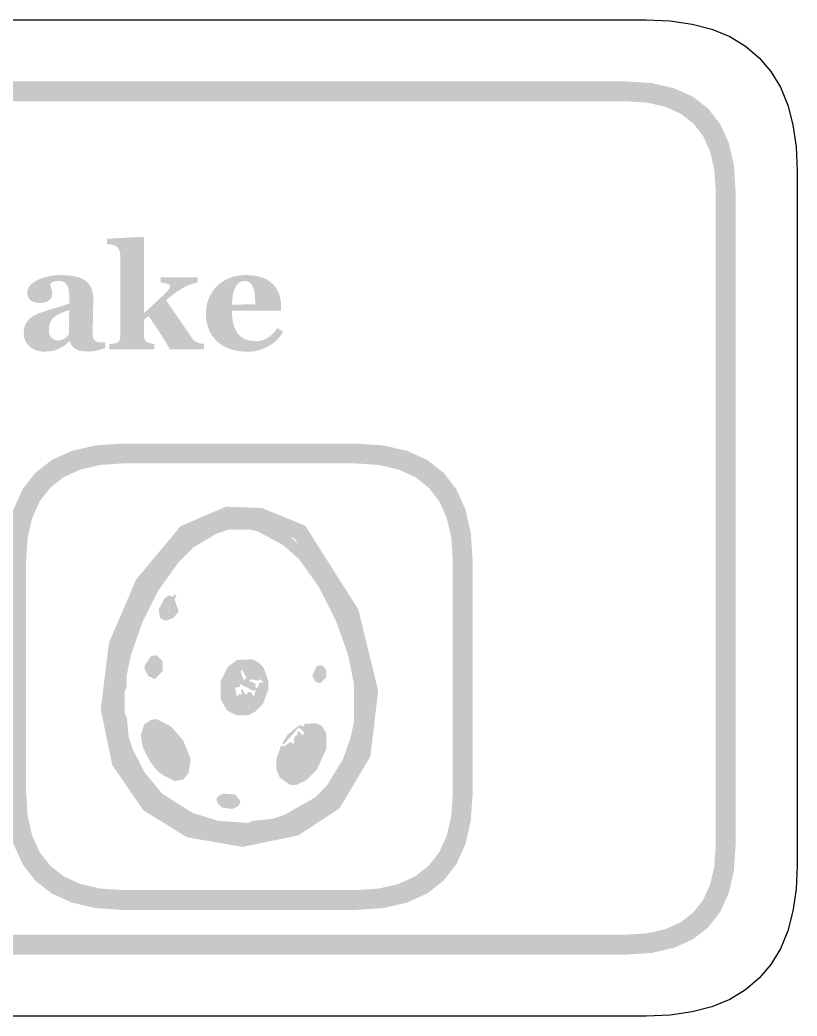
# Model space of a CAD drawing. Header units: millimetres. Extents: x 4 to 272, y 4 to 144.
# Drawn here: x 120.37 to 136.04, y 123.96 to 144.04 of the extents above; entities that cross this region are included whole.
import ezdxf

# ---------------------------------------------------------------- set-up
doc = ezdxf.new("R2010")
doc.units = ezdxf.units.MM
doc.layers.add('CUT', color=1, linetype='Continuous')
doc.layers.add('RASTER', color=7, linetype='Continuous')

msp = doc.modelspace()

# ---------------------------------------------------------------- hatches: boundary and pattern name
at = {"layer": 'RASTER'}
h = msp.add_hatch(color=7, dxfattribs=at)
h.paths.add_polyline_path([(73.2, 140.6), (73.234, 141.116), (73.338, 141.563), (73.509, 141.941), (73.75, 142.25), (74.059, 142.491), (74.438, 142.663), (74.884, 142.766), (75.4, 142.8), (132.6, 142.8), (133.116, 142.766), (133.563, 142.663), (133.941, 142.491), (134.25, 142.25), (134.491, 141.941), (134.663, 141.563), (134.766, 141.116), (134.8, 140.6), (134.8, 127.4), (134.766, 126.884), (134.663, 126.438), (134.491, 126.059), (134.25, 125.75), (133.941, 125.509), (133.563, 125.338), (133.116, 125.234), (132.6, 125.2), (75.4, 125.2), (74.884, 125.234), (74.438, 125.338), (74.059, 125.509), (73.75, 125.75), (73.509, 126.059), (73.338, 126.438), (73.234, 126.884), (73.2, 127.4)])
h.paths.add_polyline_path([(73.6, 140.6), (73.6, 127.4), (73.628, 126.978), (73.712, 126.613), (73.853, 126.303), (74.05, 126.05), (74.303, 125.853), (74.613, 125.713), (74.978, 125.628), (75.4, 125.6), (132.6, 125.6), (133.022, 125.628), (133.388, 125.713), (133.697, 125.853), (133.95, 126.05), (134.147, 126.303), (134.288, 126.613), (134.372, 126.978), (134.4, 127.4), (134.4, 140.6), (134.372, 141.022), (134.288, 141.388), (134.147, 141.697), (133.95, 141.95), (133.697, 142.147), (133.388, 142.288), (133.022, 142.372), (132.6, 142.4), (75.4, 142.4), (74.978, 142.372), (74.613, 142.288), (74.303, 142.147), (74.05, 141.95), (73.853, 141.697), (73.712, 141.388), (73.628, 141.022), (73.6, 140.6)], flags=0)
msp.add_hatch(color=7, dxfattribs=at).paths.add_polyline_path([(124.088, 137.4), (123.398, 137.4), (123.367, 137.455), (123.336, 137.508), (123.306, 137.559), (123.276, 137.607), (123.247, 137.654), (123.219, 137.698), (123.192, 137.74), (123.165, 137.78), (123.139, 137.819), (123.113, 137.857), (123.088, 137.894), (123.063, 137.93), (123.038, 137.966), (123.014, 138.001), (122.99, 138.036), (122.966, 138.069), (122.878, 137.995), (122.878, 137.675), (122.878, 137.663), (122.879, 137.65), (122.88, 137.639), (122.882, 137.627), (122.884, 137.617), (122.887, 137.607), (122.89, 137.598), (122.894, 137.589), (122.898, 137.581), (122.903, 137.573), (122.909, 137.566), (122.916, 137.56), (122.924, 137.554), (122.933, 137.548), (122.942, 137.543), (122.953, 137.539), (122.96, 137.536), (122.967, 137.533), (122.974, 137.531), (122.981, 137.528), (122.989, 137.526), (122.997, 137.523), (123.006, 137.521), (123.014, 137.519), (123.023, 137.517), (123.032, 137.515), (123.041, 137.513), (123.05, 137.511), (123.058, 137.51), (123.067, 137.509), (123.076, 137.508), (123.085, 137.507), (123.085, 137.4), (122.178, 137.4), (122.178, 137.507), (122.187, 137.508), (122.196, 137.509), (122.205, 137.509), (122.215, 137.51), (122.224, 137.511), (122.233, 137.513), (122.242, 137.514), (122.251, 137.515), (122.26, 137.516), (122.269, 137.518), (122.277, 137.519), (122.286, 137.521), (122.294, 137.523), (122.301, 137.525), (122.309, 137.527), (122.316, 137.529), (122.327, 137.533), (122.337, 137.538), (122.347, 137.543), (122.355, 137.549), (122.363, 137.556), (122.369, 137.563), (122.375, 137.571), (122.379, 137.579), (122.383, 137.587), (122.387, 137.597), (122.39, 137.607), (122.392, 137.618), (122.394, 137.629), (122.395, 137.641), (122.396, 137.653), (122.396, 137.667), (122.396, 139.3), (122.396, 139.312), (122.395, 139.324), (122.393, 139.337), (122.391, 139.349), (122.388, 139.362), (122.384, 139.374), (122.38, 139.387), (122.375, 139.4), (122.369, 139.413), (122.363, 139.425), (122.356, 139.436), (122.349, 139.446), (122.341, 139.455), (122.332, 139.464), (122.323, 139.472), (122.313, 139.479), (122.305, 139.483), (122.297, 139.487), (122.288, 139.491), (122.278, 139.495), (122.267, 139.498), (122.255, 139.502), (122.243, 139.505), (122.229, 139.508), (122.215, 139.511), (122.202, 139.513), (122.189, 139.515), (122.176, 139.517), (122.164, 139.519), (122.152, 139.521), (122.14, 139.522), (122.128, 139.523), (122.128, 139.629), (122.856, 139.668), (122.878, 139.644), (122.878, 138.132), (122.906, 138.157), (122.934, 138.183), (122.963, 138.209), (122.993, 138.237), (123.024, 138.265), (123.056, 138.295), (123.089, 138.325), (123.122, 138.357), (123.155, 138.388), (123.186, 138.418), (123.216, 138.446), (123.244, 138.473), (123.271, 138.499), (123.295, 138.523), (123.318, 138.546), (123.34, 138.567), (123.351, 138.58), (123.361, 138.591), (123.37, 138.601), (123.377, 138.611), (123.383, 138.62), (123.388, 138.629), (123.391, 138.636), (123.393, 138.643), (123.394, 138.649), (123.395, 138.655), (123.396, 138.659), (123.397, 138.664), (123.397, 138.667), (123.398, 138.67), (123.398, 138.673), (123.398, 138.674), (123.397, 138.681), (123.395, 138.687), (123.392, 138.693), (123.387, 138.699), (123.38, 138.704), (123.372, 138.709), (123.363, 138.714), (123.352, 138.718), (123.34, 138.723), (123.326, 138.727), (123.311, 138.731), (123.294, 138.735), (123.276, 138.739), (123.257, 138.742), (123.236, 138.746), (123.214, 138.749), (123.214, 138.853), (123.958, 138.853), (123.958, 138.752), (123.922, 138.742), (123.889, 138.732), (123.858, 138.722), (123.829, 138.712), (123.802, 138.703), (123.777, 138.693), (123.755, 138.684), (123.734, 138.675), (123.715, 138.666), (123.695, 138.656), (123.675, 138.645), (123.654, 138.633), (123.633, 138.621), (123.611, 138.608), (123.589, 138.594), (123.567, 138.579), (123.552, 138.569), (123.537, 138.559), (123.522, 138.549), (123.508, 138.539), (123.493, 138.528), (123.479, 138.518), (123.464, 138.507), (123.45, 138.496), (123.436, 138.485), (123.421, 138.474), (123.406, 138.461), (123.39, 138.448), (123.373, 138.434), (123.356, 138.42), (123.339, 138.405), (123.321, 138.389), (123.356, 138.337), (123.391, 138.287), (123.425, 138.237), (123.459, 138.188), (123.491, 138.141), (123.524, 138.094), (123.555, 138.048), (123.586, 138.004), (123.616, 137.959), (123.647, 137.914), (123.679, 137.868), (123.71, 137.821), (123.742, 137.774), (123.775, 137.726), (123.807, 137.678), (123.841, 137.629), (123.852, 137.612), (123.865, 137.597), (123.878, 137.583), (123.891, 137.571), (123.906, 137.56), (123.921, 137.551), (123.937, 137.543), (123.953, 137.536), (123.97, 137.531), (123.987, 137.526), (124.004, 137.521), (124.021, 137.517), (124.038, 137.514), (124.054, 137.511), (124.071, 137.509), (124.088, 137.507)])
h = msp.add_hatch(color=7, dxfattribs=at)
h.paths.add_polyline_path([(122.096, 137.431), (122.079, 137.424), (122.062, 137.417), (122.044, 137.411), (122.026, 137.404), (122.006, 137.398), (121.986, 137.391), (121.965, 137.385), (121.944, 137.379), (121.921, 137.374), (121.899, 137.369), (121.876, 137.365), (121.853, 137.362), (121.83, 137.359), (121.806, 137.358), (121.782, 137.356), (121.758, 137.356), (121.714, 137.357), (121.673, 137.359), (121.636, 137.364), (121.601, 137.369), (121.57, 137.377), (121.541, 137.386), (121.515, 137.397), (121.492, 137.41), (121.472, 137.424), (121.453, 137.439), (121.436, 137.456), (121.421, 137.475), (121.407, 137.494), (121.395, 137.516), (121.385, 137.538), (121.377, 137.563), (121.368, 137.563), (121.356, 137.55), (121.343, 137.539), (121.331, 137.527), (121.319, 137.516), (121.307, 137.506), (121.295, 137.496), (121.284, 137.487), (121.272, 137.478), (121.26, 137.469), (121.248, 137.461), (121.236, 137.453), (121.224, 137.445), (121.212, 137.438), (121.199, 137.431), (121.186, 137.424), (121.173, 137.418), (121.156, 137.41), (121.139, 137.403), (121.122, 137.396), (121.106, 137.39), (121.089, 137.384), (121.073, 137.379), (121.057, 137.374), (121.041, 137.37), (121.024, 137.366), (121.006, 137.363), (120.986, 137.361), (120.964, 137.358), (120.941, 137.357), (120.917, 137.356), (120.89, 137.355), (120.863, 137.355), (120.821, 137.356), (120.781, 137.361), (120.742, 137.369), (120.705, 137.38), (120.67, 137.394), (120.636, 137.411), (120.603, 137.431), (120.573, 137.455), (120.544, 137.481), (120.52, 137.509), (120.499, 137.539), (120.482, 137.572), (120.469, 137.606), (120.46, 137.642), (120.454, 137.68), (120.452, 137.721), (120.453, 137.744), (120.454, 137.767), (120.456, 137.788), (120.459, 137.809), (120.463, 137.829), (120.467, 137.848), (120.473, 137.866), (120.479, 137.883), (120.486, 137.899), (120.493, 137.915), (120.502, 137.93), (120.511, 137.945), (120.52, 137.96), (120.531, 137.974), (120.542, 137.988), (120.553, 138.001), (120.565, 138.012), (120.576, 138.023), (120.588, 138.033), (120.601, 138.043), (120.614, 138.053), (120.627, 138.062), (120.641, 138.07), (120.655, 138.078), (120.67, 138.086), (120.685, 138.093), (120.7, 138.101), (120.716, 138.108), (120.732, 138.115), (120.748, 138.122), (120.765, 138.129), (120.782, 138.135), (120.816, 138.147), (120.851, 138.16), (120.888, 138.172), (120.927, 138.185), (120.967, 138.197), (121.009, 138.21), (121.053, 138.223), (121.098, 138.236), (121.143, 138.249), (121.184, 138.261), (121.223, 138.273), (121.258, 138.285), (121.29, 138.296), (121.319, 138.308), (121.345, 138.318), (121.368, 138.329), (121.368, 138.469), (121.368, 138.479), (121.368, 138.489), (121.367, 138.5), (121.366, 138.512), (121.366, 138.524), (121.365, 138.537), (121.363, 138.551), (121.362, 138.566), (121.36, 138.581), (121.358, 138.595), (121.356, 138.608), (121.353, 138.621), (121.35, 138.634), (121.346, 138.645), (121.342, 138.657), (121.337, 138.667), (121.332, 138.679), (121.325, 138.69), (121.318, 138.7), (121.311, 138.71), (121.302, 138.72), (121.293, 138.729), (121.283, 138.738), (121.273, 138.746), (121.261, 138.754), (121.249, 138.76), (121.236, 138.766), (121.222, 138.77), (121.207, 138.774), (121.191, 138.776), (121.174, 138.778), (121.157, 138.778), (121.141, 138.778), (121.126, 138.777), (121.112, 138.776), (121.098, 138.774), (121.085, 138.771), (121.072, 138.768), (121.06, 138.764), (121.049, 138.76), (121.039, 138.756), (121.029, 138.751), (121.019, 138.746), (121.01, 138.742), (121.002, 138.737), (120.994, 138.732), (120.987, 138.728), (120.98, 138.723), (120.981, 138.715), (120.983, 138.706), (120.985, 138.696), (120.988, 138.686), (120.992, 138.674), (120.995, 138.662), (121, 138.648), (121.005, 138.633), (121.009, 138.618), (121.014, 138.604), (121.017, 138.589), (121.02, 138.574), (121.022, 138.56), (121.024, 138.546), (121.025, 138.532), (121.025, 138.518), (121.025, 138.511), (121.024, 138.504), (121.023, 138.497), (121.022, 138.49), (121.02, 138.482), (121.018, 138.473), (121.015, 138.465), (121.012, 138.455), (121.008, 138.446), (121.005, 138.438), (121, 138.43), (120.996, 138.422), (120.991, 138.415), (120.986, 138.408), (120.98, 138.402), (120.974, 138.396), (120.965, 138.389), (120.957, 138.382), (120.947, 138.376), (120.938, 138.37), (120.929, 138.365), (120.919, 138.36), (120.909, 138.355), (120.898, 138.351), (120.887, 138.347), (120.875, 138.344), (120.861, 138.341), (120.846, 138.339), (120.829, 138.337), (120.811, 138.336), (120.791, 138.335), (120.77, 138.335), (120.74, 138.335), (120.712, 138.338), (120.686, 138.343), (120.662, 138.349), (120.64, 138.358), (120.619, 138.368), (120.601, 138.38), (120.584, 138.394), (120.569, 138.409), (120.557, 138.426), (120.546, 138.443), (120.537, 138.462), (120.53, 138.482), (120.525, 138.503), (120.522, 138.525), (120.521, 138.548), (120.522, 138.569), (120.525, 138.588), (120.53, 138.608), (120.538, 138.626), (120.547, 138.644), (120.558, 138.662), (120.571, 138.679), (120.586, 138.696), (120.603, 138.712), (120.621, 138.727), (120.639, 138.741), (120.659, 138.755), (120.679, 138.768), (120.7, 138.781), (120.722, 138.792), (120.745, 138.803), (120.769, 138.814), (120.793, 138.824), (120.818, 138.833), (120.845, 138.842), (120.872, 138.851), (120.899, 138.858), (120.928, 138.865), (120.958, 138.871), (120.988, 138.877), (121.017, 138.882), (121.045, 138.886), (121.073, 138.89), (121.101, 138.892), (121.128, 138.894), (121.155, 138.895), (121.18, 138.896), (121.216, 138.895), (121.25, 138.895), (121.284, 138.893), (121.317, 138.891), (121.349, 138.889), (121.38, 138.886), (121.411, 138.883), (121.441, 138.879), (121.47, 138.874), (121.499, 138.868), (121.527, 138.861), (121.554, 138.853), (121.58, 138.844), (121.606, 138.833), (121.631, 138.822), (121.655, 138.809), (121.677, 138.796), (121.698, 138.781), (121.718, 138.764), (121.737, 138.746), (121.754, 138.727), (121.77, 138.706), (121.785, 138.684), (121.799, 138.66), (121.812, 138.635), (121.823, 138.608), (121.832, 138.579), (121.839, 138.548), (121.845, 138.516), (121.849, 138.481), (121.852, 138.445), (121.853, 138.406), (121.853, 138.364), (121.852, 138.32), (121.852, 138.274), (121.851, 138.225), (121.85, 138.175), (121.849, 138.123), (121.848, 138.07), (121.846, 138.014), (121.845, 137.959), (121.843, 137.91), (121.842, 137.865), (121.841, 137.826), (121.841, 137.791), (121.84, 137.761), (121.84, 137.735), (121.84, 137.715), (121.84, 137.699), (121.841, 137.684), (121.842, 137.669), (121.845, 137.656), (121.847, 137.643), (121.851, 137.632), (121.855, 137.621), (121.859, 137.611), (121.865, 137.602), (121.871, 137.593), (121.877, 137.585), (121.884, 137.578), (121.892, 137.571), (121.901, 137.565), (121.91, 137.559), (121.92, 137.554), (121.927, 137.551), (121.934, 137.549), (121.943, 137.546), (121.952, 137.544), (121.962, 137.543), (121.974, 137.542), (121.986, 137.541), (121.999, 137.54), (122.012, 137.539), (122.025, 137.539), (122.037, 137.539), (122.05, 137.538), (122.062, 137.538), (122.073, 137.538), (122.085, 137.538), (122.096, 137.538)])
h.paths.add_polyline_path([(121.368, 138.194), (121.347, 138.187), (121.327, 138.18), (121.307, 138.172), (121.286, 138.164), (121.266, 138.156), (121.246, 138.148), (121.225, 138.139), (121.205, 138.13), (121.186, 138.121), (121.167, 138.112), (121.149, 138.103), (121.132, 138.093), (121.116, 138.084), (121.101, 138.074), (121.087, 138.065), (121.073, 138.055), (121.06, 138.044), (121.048, 138.033), (121.036, 138.021), (121.025, 138.008), (121.015, 137.995), (121.005, 137.98), (120.997, 137.966), (120.989, 137.95), (120.981, 137.934), (120.975, 137.917), (120.97, 137.899), (120.965, 137.881), (120.962, 137.862), (120.96, 137.842), (120.958, 137.821), (120.958, 137.8), (120.959, 137.772), (120.961, 137.747), (120.965, 137.723), (120.971, 137.701), (120.978, 137.682), (120.987, 137.664), (120.998, 137.648), (121.01, 137.634), (121.023, 137.622), (121.037, 137.612), (121.052, 137.603), (121.068, 137.596), (121.084, 137.59), (121.101, 137.586), (121.119, 137.584), (121.138, 137.583), (121.158, 137.584), (121.176, 137.585), (121.194, 137.588), (121.211, 137.591), (121.227, 137.596), (121.243, 137.602), (121.257, 137.608), (121.271, 137.616), (121.283, 137.625), (121.296, 137.634), (121.308, 137.643), (121.319, 137.653), (121.331, 137.663), (121.342, 137.674), (121.352, 137.686), (121.362, 137.697)], flags=0)
h = msp.add_hatch(color=7, dxfattribs=at)
h.paths.add_polyline_path([(125.679, 137.75), (125.666, 137.729), (125.652, 137.709), (125.638, 137.689), (125.622, 137.669), (125.607, 137.649), (125.59, 137.63), (125.573, 137.611), (125.555, 137.593), (125.537, 137.574), (125.518, 137.557), (125.498, 137.54), (125.478, 137.524), (125.457, 137.508), (125.435, 137.494), (125.413, 137.479), (125.39, 137.466), (125.366, 137.452), (125.341, 137.44), (125.316, 137.428), (125.292, 137.417), (125.267, 137.407), (125.242, 137.398), (125.217, 137.389), (125.192, 137.382), (125.166, 137.375), (125.14, 137.369), (125.112, 137.364), (125.084, 137.36), (125.055, 137.357), (125.024, 137.355), (124.993, 137.354), (124.961, 137.353), (124.908, 137.354), (124.856, 137.357), (124.807, 137.362), (124.759, 137.369), (124.713, 137.377), (124.669, 137.388), (124.627, 137.4), (124.587, 137.415), (124.548, 137.431), (124.512, 137.448), (124.477, 137.467), (124.443, 137.487), (124.412, 137.508), (124.382, 137.531), (124.353, 137.555), (124.327, 137.58), (124.302, 137.607), (124.279, 137.635), (124.257, 137.663), (124.237, 137.694), (124.219, 137.725), (124.202, 137.757), (124.187, 137.791), (124.174, 137.826), (124.162, 137.861), (124.152, 137.898), (124.143, 137.935), (124.136, 137.973), (124.13, 138.012), (124.126, 138.051), (124.124, 138.091), (124.123, 138.132), (124.124, 138.17), (124.127, 138.206), (124.131, 138.243), (124.137, 138.279), (124.145, 138.314), (124.154, 138.35), (124.165, 138.384), (124.178, 138.419), (124.193, 138.453), (124.209, 138.485), (124.226, 138.517), (124.245, 138.548), (124.265, 138.578), (124.287, 138.607), (124.31, 138.635), (124.334, 138.663), (124.36, 138.688), (124.387, 138.712), (124.416, 138.735), (124.447, 138.757), (124.479, 138.777), (124.513, 138.796), (124.548, 138.814), (124.585, 138.831), (124.624, 138.846), (124.663, 138.859), (124.704, 138.87), (124.746, 138.879), (124.789, 138.887), (124.833, 138.892), (124.878, 138.895), (124.925, 138.896), (124.975, 138.895), (125.023, 138.892), (125.068, 138.889), (125.111, 138.883), (125.152, 138.876), (125.191, 138.868), (125.227, 138.857), (125.261, 138.846), (125.294, 138.833), (125.325, 138.819), (125.354, 138.803), (125.382, 138.786), (125.409, 138.769), (125.434, 138.75), (125.457, 138.729), (125.48, 138.708), (125.5, 138.687), (125.519, 138.664), (125.536, 138.641), (125.552, 138.617), (125.566, 138.592), (125.579, 138.566), (125.591, 138.539), (125.601, 138.511), (125.61, 138.483), (125.618, 138.454), (125.625, 138.424), (125.63, 138.395), (125.634, 138.365), (125.637, 138.335), (125.639, 138.304), (125.639, 138.273), (125.639, 138.178), (124.649, 138.178), (124.651, 138.105), (124.656, 138.037), (124.665, 137.973), (124.678, 137.913), (124.694, 137.859), (124.714, 137.808), (124.738, 137.762), (124.765, 137.721), (124.796, 137.684), (124.831, 137.652), (124.871, 137.625), (124.915, 137.603), (124.963, 137.586), (125.015, 137.574), (125.072, 137.567), (125.133, 137.564), (125.167, 137.565), (125.2, 137.569), (125.232, 137.575), (125.263, 137.583), (125.294, 137.594), (125.323, 137.606), (125.352, 137.622), (125.38, 137.64), (125.407, 137.659), (125.433, 137.68), (125.458, 137.702), (125.482, 137.725), (125.505, 137.75), (125.527, 137.775), (125.548, 137.802), (125.568, 137.831)])
h.paths.add_polyline_path([(125.119, 138.307), (125.119, 138.329), (125.119, 138.351), (125.118, 138.373), (125.117, 138.396), (125.116, 138.418), (125.114, 138.441), (125.113, 138.464), (125.111, 138.487), (125.108, 138.509), (125.105, 138.531), (125.102, 138.551), (125.099, 138.571), (125.094, 138.589), (125.09, 138.606), (125.085, 138.623), (125.08, 138.638), (125.073, 138.654), (125.066, 138.67), (125.059, 138.685), (125.05, 138.698), (125.042, 138.711), (125.032, 138.722), (125.022, 138.732), (125.012, 138.742), (125.001, 138.75), (124.989, 138.757), (124.976, 138.763), (124.963, 138.768), (124.949, 138.772), (124.934, 138.775), (124.919, 138.776), (124.903, 138.777), (124.875, 138.775), (124.849, 138.77), (124.824, 138.761), (124.801, 138.748), (124.779, 138.732), (124.759, 138.713), (124.74, 138.689), (124.722, 138.663), (124.707, 138.632), (124.693, 138.597), (124.681, 138.558), (124.67, 138.515), (124.662, 138.468), (124.656, 138.416), (124.652, 138.361), (124.649, 138.301)], flags=0)
h = msp.add_hatch(color=7, dxfattribs=at)
h.paths.add_polyline_path([(120.1, 133.15), (120.137, 133.701), (120.247, 134.178), (120.43, 134.582), (120.688, 134.913), (121.018, 135.17), (121.422, 135.353), (121.899, 135.463), (122.45, 135.5), (127.15, 135.5), (127.701, 135.463), (128.178, 135.353), (128.582, 135.17), (128.913, 134.913), (129.17, 134.582), (129.353, 134.178), (129.463, 133.701), (129.5, 133.15), (129.5, 128.45), (129.463, 127.899), (129.353, 127.422), (129.17, 127.018), (128.913, 126.688), (128.582, 126.43), (128.178, 126.247), (127.701, 126.137), (127.15, 126.1), (122.45, 126.1), (121.899, 126.137), (121.422, 126.247), (121.018, 126.43), (120.687, 126.688), (120.43, 127.018), (120.247, 127.422), (120.137, 127.899), (120.1, 128.45)])
h.paths.add_polyline_path([(120.5, 133.15), (120.5, 128.45), (120.53, 127.993), (120.622, 127.597), (120.774, 127.262), (120.988, 126.988), (121.262, 126.774), (121.597, 126.622), (121.993, 126.53), (122.45, 126.5), (127.15, 126.5), (127.607, 126.53), (128.003, 126.622), (128.338, 126.774), (128.612, 126.988), (128.826, 127.262), (128.978, 127.597), (129.07, 127.993), (129.1, 128.45), (129.1, 133.15), (129.07, 133.607), (128.978, 134.003), (128.826, 134.338), (128.613, 134.613), (128.338, 134.826), (128.003, 134.978), (127.607, 135.07), (127.15, 135.1), (122.45, 135.1), (121.993, 135.07), (121.597, 134.978), (121.262, 134.826), (120.988, 134.613), (120.774, 134.338), (120.622, 134.003), (120.53, 133.607), (120.5, 133.15)], flags=0)
h = msp.add_hatch(color=7, dxfattribs=at)
h.paths.add_polyline_path([(124.529, 134.228), (125.252, 134.201), (126.126, 133.845), (127.197, 132.155), (127.596, 130.518), (127.44, 129.197), (126.821, 128.151), (125.988, 127.603), (124.863, 127.369), (123.741, 127.565), (122.866, 128.105), (122.237, 129.016), (122.004, 130.139), (122.167, 131.479), (122.716, 132.76), (123.616, 133.837)])
h.paths.add_polyline_path([(124.589, 133.905), (123.812, 133.573), (122.992, 132.591), (122.479, 131.395), (122.328, 130.153), (122.537, 129.144), (123.091, 128.342), (123.857, 127.869), (124.858, 127.695), (125.864, 127.904), (126.583, 128.377), (127.13, 129.301), (127.272, 130.498), (126.899, 132.029), (125.911, 133.588), (125.184, 133.883), (124.589, 133.905)], flags=0)
h = msp.add_hatch(color=7, dxfattribs=at)
h.paths.add_polyline_path([(124.51, 133.954), (125.102, 133.966), (125.343, 133.885), (125.837, 133.616), (126.28, 133.174), (126.561, 132.772), (126.871, 132.197), (127.152, 131.473), (127.313, 130.789), (127.313, 129.824), (127.273, 129.623), (127.072, 129.02), (126.883, 128.686), (126.4, 128.163), (126.159, 128.002), (125.785, 127.813), (125.182, 127.653), (124.458, 127.653), (124.257, 127.693), (123.775, 127.854), (123.36, 128.083), (122.999, 128.364), (122.757, 128.646), (122.407, 129.342), (122.287, 129.824), (122.287, 130.709), (122.327, 130.789), (122.367, 131.191), (122.488, 131.593), (122.838, 132.41), (123.159, 132.932), (123.602, 133.455), (124.044, 133.777)])
h.paths.add_polyline_path([(124.579, 133.765), (124.338, 133.684), (123.883, 133.415), (123.561, 133.093), (123.159, 132.53), (122.85, 131.915), (122.608, 131.232), (122.528, 130.829), (122.528, 130.588), (122.488, 130.508), (122.488, 130.065), (122.528, 129.985), (122.568, 129.583), (122.649, 129.342), (122.878, 128.887), (123.24, 128.445), (123.855, 128.055), (124.378, 127.894), (124.981, 127.854), (125.061, 127.894), (125.463, 127.934), (125.705, 128.015), (126.32, 128.364), (126.561, 128.606), (126.883, 129.128), (127.032, 129.543), (127.112, 129.905), (127.112, 130.628), (126.992, 131.232), (126.75, 131.915), (126.4, 132.611), (125.998, 133.174), (125.677, 133.455), (125.182, 133.725), (125.021, 133.765)], flags=0)
h.paths.add_polyline_path([(123.465, 132.466), (123.533, 132.438), (123.493, 132.357), (123.574, 132.116), (123.465, 131.983), (123.304, 131.927), (123.2, 131.983), (123.171, 132.156), (123.28, 132.37), (123.372, 132.438), (123.481, 132.41)], flags=0)
h.paths.add_polyline_path([(123.023, 131.219), (123.131, 131.232), (123.252, 131.111), (123.252, 130.91), (123.091, 130.749), (122.958, 130.817), (122.89, 130.95), (122.89, 131.03)], flags=0)
h.paths.add_polyline_path([(124.752, 131.139), (125.061, 131.151), (125.194, 131.083), (125.291, 130.978), (125.383, 130.709), (125.383, 130.548), (125.275, 130.254), (125.114, 130.094), (124.981, 130.025), (124.74, 130.025), (124.551, 130.118), (124.418, 130.347), (124.418, 130.709), (124.567, 131.002)], flags=0)
h.paths.add_polyline_path([(126.36, 131.018), (126.469, 131.03), (126.549, 130.95), (126.549, 130.789), (126.429, 130.669), (126.336, 130.697), (126.268, 130.829)], flags=0)
h.paths.add_polyline_path([(124.848, 130.938), (124.82, 130.91), (124.888, 130.721), (124.941, 130.789)], flags=0)
h.paths.add_polyline_path([(125.021, 130.749), (124.993, 130.721), (125.13, 130.656), (125.114, 130.6), (125.154, 130.56), (125.21, 130.681), (125.291, 130.681), (125.222, 130.749), (125.17, 130.721)], flags=0)
h.paths.add_polyline_path([(124.808, 130.656), (124.808, 130.6), (124.712, 130.576), (124.752, 130.399), (124.792, 130.455), (124.848, 130.439), (124.832, 130.536), (124.86, 130.548), (124.913, 130.439), (125.021, 130.508), (125.09, 130.399), (125.13, 130.536), (125.073, 130.52)], flags=0)
h.paths.add_polyline_path([(123.023, 129.933), (123.131, 129.945), (123.425, 129.796), (123.666, 129.514), (123.815, 129.14), (123.775, 128.859), (123.666, 128.726), (123.493, 128.698), (123.28, 128.807), (123.159, 128.887), (122.999, 129.088), (122.85, 129.382), (122.81, 129.623), (122.878, 129.836)], flags=0)
h.paths.add_polyline_path([(126.119, 129.852), (126.348, 129.864), (126.457, 129.812), (126.549, 129.663), (126.549, 129.342), (126.36, 128.927), (126.159, 128.726), (125.946, 128.618), (125.825, 128.618), (125.612, 128.767), (125.544, 128.939), (125.544, 129.14), (125.636, 129.41), (125.693, 129.394), (125.837, 129.49), (125.894, 129.434), (125.906, 129.583), (125.974, 129.635), (125.958, 129.691), (126.014, 129.691), (126.067, 129.623), (126.107, 129.663), (126.014, 129.772), (125.974, 129.756), (125.693, 129.434), (125.665, 129.462), (125.773, 129.635), (125.974, 129.796), (126.026, 129.824), (126.095, 129.796)], flags=0)
h.paths.add_polyline_path([(124.47, 128.445), (124.712, 128.429), (124.82, 128.296), (124.792, 128.204), (124.659, 128.135), (124.446, 128.163), (124.366, 128.244), (124.338, 128.336), (124.366, 128.389)], flags=0)

# ---------------------------------------------------------------- linework, layer by layer
at = {"layer": 'CUT'}
msp.add_lwpolyline([(74.999, 144.04), (133.001, 144.04), (133.483, 144.019), (133.925, 143.956), (134.325, 143.851), (134.685, 143.703), (135.003, 143.512), (135.278, 143.278), (135.512, 143.003), (135.703, 142.685), (135.851, 142.325), (135.956, 141.925), (136.019, 141.483), (136.04, 141.001), (136.04, 126.999), (136.019, 126.517), (135.956, 126.075), (135.851, 125.675), (135.703, 125.315), (135.512, 124.997), (135.278, 124.722), (135.003, 124.488), (134.685, 124.297), (134.325, 124.149), (133.925, 124.044), (133.483, 123.981), (133.001, 123.96), (74.999, 123.96)], dxfattribs=at)

doc.saveas('drawing.dxf')
